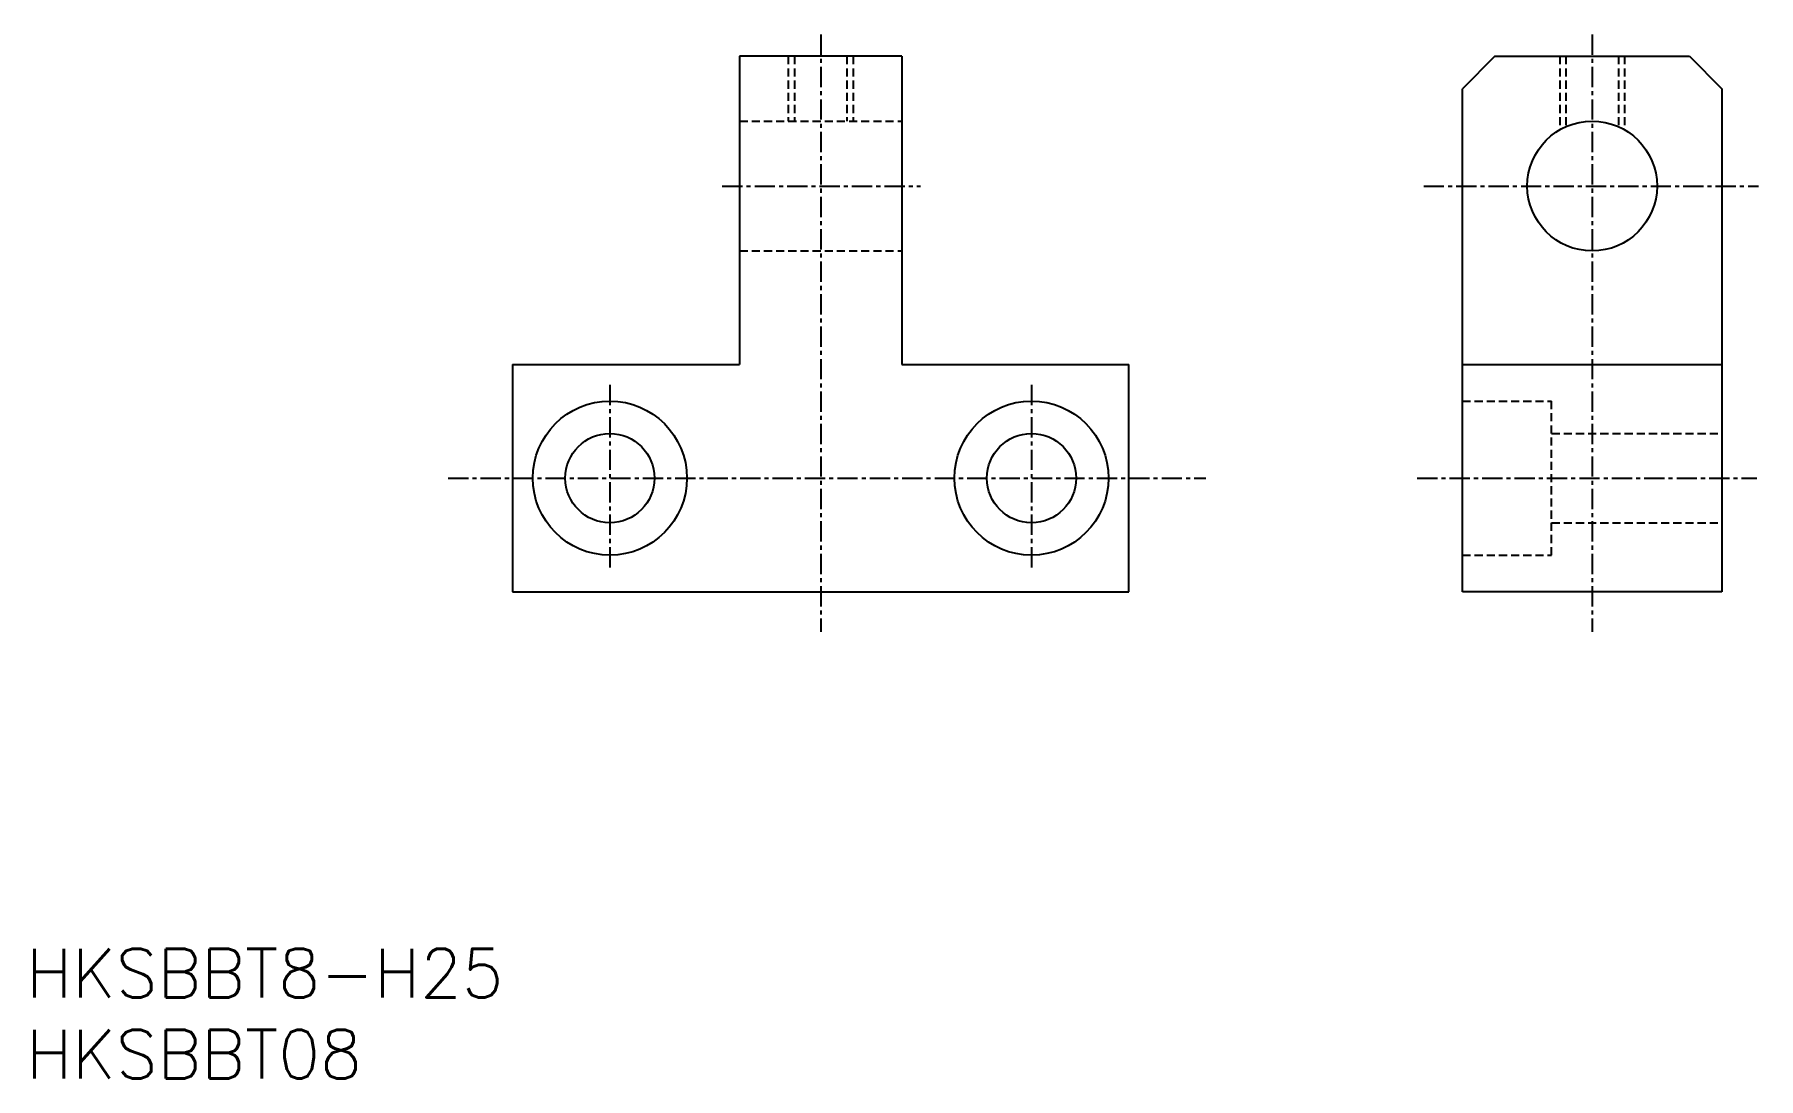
# Model space of a CAD drawing. Extents: x 1 to 107, y 0 to 64.
import ezdxf

# ---------------------------------------------------------------- set-up
doc = ezdxf.new("R2010")
doc.units = 0
doc.linetypes.add('CENTER', pattern=[2, 1.25, -0.25, 0.25, -0.25])
doc.linetypes.add('DASHED', pattern=[0.75, 0.5, -0.25])
doc.layers.get('0').update_dxf_attribs({"linetype": 'CONTINUOUS'})
doc.layers.add('CENTER', color=1, linetype='CENTER')
doc.styles.get("Standard").update_dxf_attribs({"font": 'txt.shx'})

# ---------------------------------------------------------------- blocks, each defined once
blk = doc.blocks.new('*U14')
at = {"color": 7, "linetype": 'CONTINUOUS'}
blk.add_text('HKSBBT08', height=3, dxfattribs=at).set_placement((0, 0))
blk = doc.blocks.new('*U15')
at = {"color": 7, "linetype": 'CONTINUOUS'}
blk.add_text('HKSBBT8-H25', height=3, dxfattribs=at).set_placement((0, 5))

msp = doc.modelspace()

# ---------------------------------------------------------------- linework, layer by layer
at = {"color": 7, "linetype": 'CONTINUOUS'}
for p, q in [((54, 63), (44, 63)), ((44, 63), (44, 44)), ((54, 63), (54, 44)), ((90.58, 63), (88.58, 61)), ((90.58, 63), (102.58, 63)), ((102.58, 63), (104.58, 61)), ((88.58, 30), (88.58, 61)), ((104.58, 61), (104.58, 30)), ((30, 44), (30, 30)), ((30, 44), (44, 44)), ((54, 44), (68, 44)), ((68, 30), (68, 44)), ((88.58, 44), (104.58, 44)), ((30, 30), (68, 30)), ((104.58, 30), (88.58, 30))]:
    msp.add_line(p, q, dxfattribs=at)
at = {"color": 3, "linetype": 'DASHED'}
for p, q in [((47, 63), (47, 59)), ((47.38, 63), (47.38, 59)), ((50.62, 63), (50.62, 59)), ((51, 63), (51, 59)), ((94.58, 63), (94.58, 58.46)), ((94.96, 63), (94.96, 58.66)), ((98.2, 63), (98.2, 58.66)), ((98.58, 63), (98.58, 58.46)), ((44, 59), (54, 59)), ((44, 51), (54, 51)), ((88.58, 41.75), (94.08, 41.75)), ((94.08, 32.25), (94.08, 41.75)), ((94.08, 39.75), (104.58, 39.75)), ((94.08, 34.25), (104.58, 34.25)), ((88.58, 32.25), (94.08, 32.25))]:
    msp.add_line(p, q, dxfattribs=at)
at = {"color": 7, "linetype": 'CONTINUOUS'}
for centre, radius in [((96.58, 55), 4), ((36, 37), 4.75), ((62, 37), 4.75), ((36, 37), 2.75), ((62, 37), 2.75)]:
    msp.add_circle(centre, radius, dxfattribs=at)
at = {"layer": 'CENTER', "color": 1, "linetype": 'CENTER'}
for p, q in [((49, 64.34), (49, 27.52)), ((96.58, 64.34), (96.58, 27.52)), ((42.93, 55), (55.16, 55)), ((86.19, 55), (106.84, 55)), ((36, 42.75), (36, 31.25)), ((62, 42.75), (62, 31.25)), ((26.03, 37), (72.76, 37)), ((85.79, 37), (106.73, 37))]:
    msp.add_line(p, q, dxfattribs=at)

# ---------------------------------------------------------------- block references
at = {"color": 7, "linetype": 'CONTINUOUS'}
for name in ['*U15', '*U14']:
    msp.add_blockref(name, (0, 0), dxfattribs=at)

doc.saveas('drawing.dxf')
